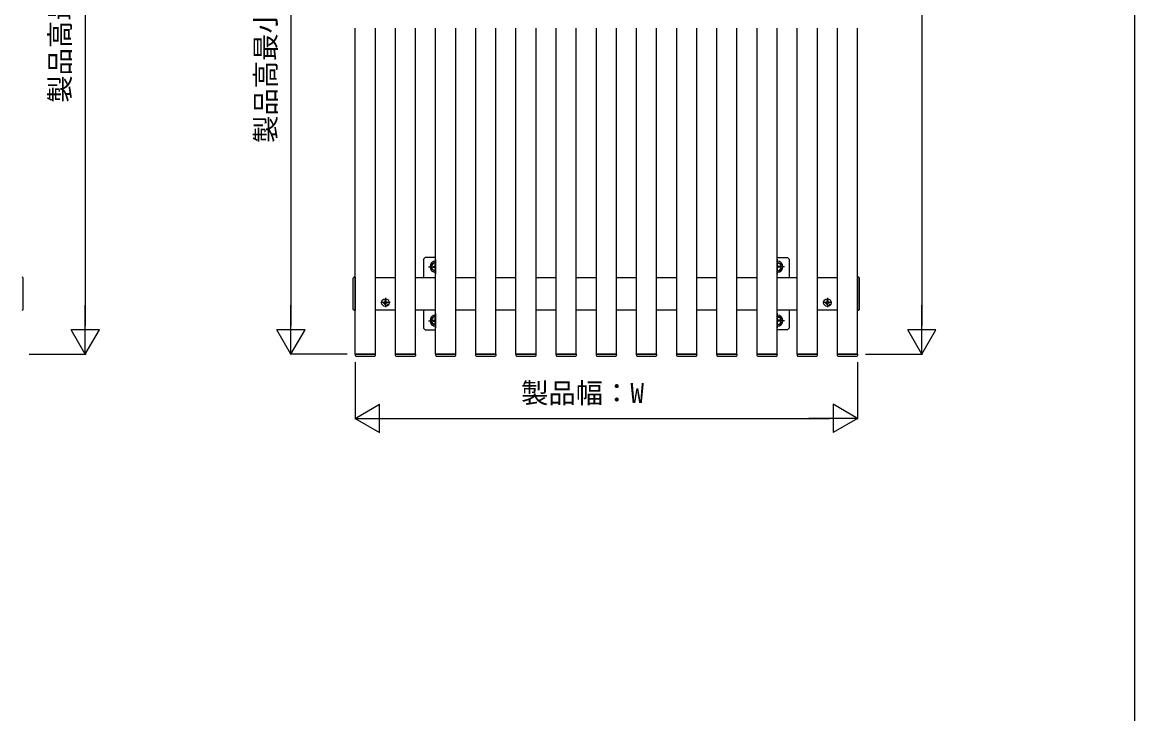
# Model space of a CAD drawing. Units: millimetres, scale not verified. Extents: x -1750 to 1750, y -2608 to 2592.
# Drawn here: x 366 to 1750, y -8 to 852 of the extents above; entities that cross this region are included whole.
import ezdxf
from ezdxf.enums import TextEntityAlignment as Align

# ---------------------------------------------------------------- set-up
doc = ezdxf.new("R2010")
doc.units = ezdxf.units.MM
doc.header["$LTSCALE"] = 14
for name, color, linetype in [('0-3_YKK_12', 2, 'Continuous'), ('0-4_YKK_13', 4, 'Continuous'), ('0-5_YKK_D', 6, 'Continuous'), ('0-6_YKK_ZWAK', 7, 'Continuous')]:
    doc.layers.add(name, color=color, linetype=linetype)
doc.styles.add('ＭＳ ゴシック', font='')
doc.styles.get('ＭＳ ゴシック').set_extended_font_data('MS Gothic')

msp = doc.modelspace()

# ---------------------------------------------------------------- linework, layer by layer
at = {"layer": '0-3_YKK_12'}
for p, q in [((780, 439), (780, 844)), ((830, 439), (830, 844)), ((880, 439), (880, 844)), ((930, 439), (930, 844)), ((980, 439), (980, 844)), ((1030, 439), (1030, 844)), ((1080, 439), (1080, 844)), ((1130, 439), (1130, 844)), ((1180, 439), (1180, 844)), ((1230, 439), (1230, 844)), ((1280, 439), (1280, 844)), ((1330, 439), (1330, 844)), ((1380, 439), (1380, 844)), ((805, 534), (830, 534)), ((855, 534), (880, 534)), ((905, 534), (930, 534)), ((955, 534), (980, 534)), ((1005, 534), (1030, 534)), ((1055, 534), (1080, 534)), ((1105, 534), (1130, 534)), ((1155, 534), (1180, 534)), ((1205, 534), (1230, 534)), ((1255, 534), (1280, 534)), ((1305, 534), (1330, 534)), ((1355, 534), (1380, 534)), ((805, 494), (830, 494)), ((855, 494), (880, 494)), ((905, 494), (930, 494)), ((955, 494), (980, 494)), ((1005, 494), (1030, 494)), ((1055, 494), (1080, 494)), ((1105, 494), (1130, 494)), ((1155, 494), (1180, 494)), ((1205, 494), (1230, 494)), ((1255, 494), (1280, 494)), ((1305, 494), (1330, 494)), ((1355, 494), (1380, 494))]:
    msp.add_line(p, q, dxfattribs=at)
for points in [[(780, 439), (805, 439), (805, 844)], [(830, 439), (855, 439), (855, 844)], [(880, 439), (905, 439), (905, 844)], [(930, 439), (955, 439), (955, 844)], [(980, 439), (1005, 439), (1005, 844)], [(1030, 439), (1055, 439), (1055, 844)], [(1080, 439), (1105, 439), (1105, 844)], [(1130, 439), (1155, 439), (1155, 844)], [(1180, 439), (1205, 439), (1205, 844)], [(1230, 439), (1255, 439), (1255, 844)], [(1280, 439), (1305, 439), (1305, 844)], [(1330, 439), (1355, 439), (1355, 844)], [(1380, 439), (1405, 439), (1405, 844)]]:
    msp.add_lwpolyline(points, dxfattribs=at)
at = {"layer": '0-4_YKK_13'}
for p, q in [((880, 556.5), (880, 538.5)), ((1305, 556.5), (1305, 538.5)), ((871, 547.5), (880, 547.5)), ((880, 553.25), (875, 550.36)), ((875, 544.64), (875, 550.36)), ((880, 541.75), (875, 544.64)), ((876.85, 548), (878.5, 548)), ((876.85, 547), (876.85, 548)), ((876.85, 547), (878.5, 547)), ((879.5, 549), (879.5, 550.65)), ((879.5, 550.65), (880, 550.65)), ((879.5, 544.35), (879.5, 546)), ((880, 544.35), (879.5, 544.35)), ((1305, 553.25), (1310, 550.36)), ((1305.5, 550.65), (1305, 550.65)), ((1314, 547.5), (1305, 547.5)), ((1305, 541.75), (1310, 544.64)), ((1305, 544.35), (1305.5, 544.35)), ((1305.5, 549), (1305.5, 550.65)), ((1305.5, 544.35), (1305.5, 546)), ((1308.15, 548), (1306.5, 548)), ((1308.15, 547), (1306.5, 547)), ((1308.15, 547), (1308.15, 548)), ((1310, 544.64), (1310, 550.36)), ((366.5, 494.59), (366.5, 533.41)), ((777.5, 494.59), (777.5, 533.41)), ((780, 533.5), (780, 494.5)), ((1405, 533.5), (1405, 494.5)), ((1407.5, 494.59), (1407.5, 533.41)), ((823.24, 503), (811.77, 503)), ((815.12, 503.59), (816.16, 503.61)), ((815.13, 502.41), (816.16, 502.39)), ((816.16, 503.61), (816.77, 503.73)), ((816.16, 502.39), (816.77, 502.27)), ((816.89, 504.34), (816.77, 503.73)), ((816.89, 501.66), (816.77, 502.27)), ((816.91, 505.38), (816.89, 504.34)), ((816.91, 500.62), (816.89, 501.66)), ((817.5, 508.73), (817.5, 497.26)), ((818.09, 505.38), (818.11, 504.34)), ((818.09, 500.62), (818.11, 501.66)), ((818.11, 504.34), (818.23, 503.73)), ((818.11, 501.66), (818.23, 502.27)), ((818.84, 503.61), (818.23, 503.73)), ((818.84, 502.39), (818.23, 502.27)), ((819.88, 503.59), (818.84, 503.61)), ((819.88, 502.41), (818.84, 502.39)), ((1373.24, 503), (1361.77, 503)), ((1365.12, 503.59), (1366.16, 503.61)), ((1365.13, 502.41), (1366.16, 502.39)), ((1366.16, 503.61), (1366.77, 503.73)), ((1366.16, 502.39), (1366.77, 502.27)), ((1366.89, 504.34), (1366.77, 503.73)), ((1366.89, 501.66), (1366.77, 502.27)), ((1366.91, 505.38), (1366.89, 504.34)), ((1366.91, 500.62), (1366.89, 501.66)), ((1367.5, 508.73), (1367.5, 497.26)), ((1368.09, 505.38), (1368.11, 504.34)), ((1368.09, 500.62), (1368.11, 501.66)), ((1368.11, 504.34), (1368.23, 503.73)), ((1368.11, 501.66), (1368.23, 502.27)), ((1368.84, 503.61), (1368.23, 503.73)), ((1368.84, 502.39), (1368.23, 502.27)), ((1369.88, 503.59), (1368.84, 503.61)), ((1369.88, 502.41), (1368.84, 502.39)), ((780, 493.5), (778.44, 493.6)), ((780, 494.5), (780, 493.5)), ((880, 486.25), (875, 483.36)), ((880, 489.5), (880, 471.5)), ((1305, 489.5), (1305, 471.5)), ((1305, 486.25), (1310, 483.36)), ((1405, 494.5), (1405, 493.5)), ((1405, 493.5), (1406.56, 493.6)), ((871, 480.5), (880, 480.5)), ((875, 477.64), (875, 483.36)), ((880, 474.75), (875, 477.64)), ((876.85, 481), (878.5, 481)), ((876.85, 480), (876.85, 481)), ((876.85, 480), (878.5, 480)), ((879.5, 482), (879.5, 483.65)), ((879.5, 483.65), (880, 483.65)), ((879.5, 477.35), (879.5, 479)), ((880, 477.35), (879.5, 477.35)), ((1305.5, 483.65), (1305, 483.65)), ((1314, 480.5), (1305, 480.5)), ((1305, 474.75), (1310, 477.64)), ((1305, 477.35), (1305.5, 477.35)), ((1305.5, 482), (1305.5, 483.65)), ((1305.5, 477.35), (1305.5, 479)), ((1308.15, 481), (1306.5, 481)), ((1308.15, 480), (1306.5, 480)), ((1308.15, 480), (1308.15, 481)), ((1310, 477.64), (1310, 483.36)), ((804.7, 439), (780.3, 439)), ((780.79, 436.5), (804.21, 436.5)), ((805.3, 439), (804.7, 439)), ((805.2, 437.44), (805.3, 439)), ((854.7, 439), (830.3, 439)), ((830.79, 436.5), (854.21, 436.5)), ((855.3, 439), (854.7, 439)), ((855.2, 437.44), (855.3, 439)), ((904.7, 439), (880.3, 439)), ((880.79, 436.5), (904.21, 436.5)), ((905.3, 439), (904.7, 439)), ((905.2, 437.44), (905.3, 439)), ((954.7, 439), (930.3, 439)), ((930.79, 436.5), (954.21, 436.5)), ((955.3, 439), (954.7, 439)), ((955.2, 437.44), (955.3, 439)), ((1004.7, 439), (980.3, 439)), ((980.79, 436.5), (1004.21, 436.5)), ((1005.3, 439), (1004.7, 439)), ((1005.2, 437.44), (1005.3, 439)), ((1054.7, 439), (1030.3, 439)), ((1030.79, 436.5), (1054.21, 436.5)), ((1055.3, 439), (1054.7, 439)), ((1055.2, 437.44), (1055.3, 439)), ((1104.7, 439), (1080.3, 439)), ((1080.79, 436.5), (1104.21, 436.5)), ((1105.3, 439), (1104.7, 439)), ((1105.2, 437.44), (1105.3, 439)), ((1154.7, 439), (1130.3, 439)), ((1130.79, 436.5), (1154.21, 436.5)), ((1155.3, 439), (1154.7, 439)), ((1155.2, 437.44), (1155.3, 439)), ((1204.7, 439), (1180.3, 439)), ((1180.79, 436.5), (1204.21, 436.5)), ((1205.3, 439), (1204.7, 439)), ((1205.2, 437.44), (1205.3, 439)), ((1254.7, 439), (1230.3, 439)), ((1230.79, 436.5), (1254.21, 436.5)), ((1255.3, 439), (1254.7, 439)), ((1255.2, 437.44), (1255.3, 439)), ((1304.7, 439), (1280.3, 439)), ((1280.79, 436.5), (1304.21, 436.5)), ((1305.3, 439), (1304.7, 439)), ((1305.2, 437.44), (1305.3, 439)), ((1354.7, 439), (1330.3, 439)), ((1330.79, 436.5), (1354.21, 436.5)), ((1355.3, 439), (1354.7, 439)), ((1355.2, 437.44), (1355.3, 439)), ((1404.7, 439), (1380.3, 439)), ((1380.79, 436.5), (1404.21, 436.5)), ((1405.3, 439), (1404.7, 439)), ((1405.2, 437.44), (1405.3, 439))]:
    msp.add_line(p, q, dxfattribs=at)
for points in [[(880, 559), (867, 559), (865, 557), (865, 534)], [(1305, 559), (1318, 559), (1320, 557), (1320, 534)], [(778.44, 534.4), (780, 534.5), (780, 533.5)], [(1406.56, 534.4), (1405, 534.5), (1405, 533.5)], [(865, 494), (865, 471), (867, 469), (880, 469)], [(1320, 494), (1320, 471), (1318, 469), (1305, 469)], [(780.3, 439), (779.7, 439), (779.8, 437.44)], [(830.3, 439), (829.7, 439), (829.8, 437.44)], [(880.3, 439), (879.7, 439), (879.8, 437.44)], [(930.3, 439), (929.7, 439), (929.8, 437.44)], [(980.3, 439), (979.7, 439), (979.8, 437.44)], [(1030.3, 439), (1029.7, 439), (1029.8, 437.44)], [(1080.3, 439), (1079.7, 439), (1079.8, 437.44)], [(1130.3, 439), (1129.7, 439), (1129.8, 437.44)], [(1180.3, 439), (1179.7, 439), (1179.8, 437.44)], [(1230.3, 439), (1229.7, 439), (1229.8, 437.44)], [(1280.3, 439), (1279.7, 439), (1279.8, 437.44)], [(1330.3, 439), (1329.7, 439), (1329.8, 437.44)], [(1380.3, 439), (1379.7, 439), (1379.8, 437.44)]]:
    msp.add_lwpolyline(points, dxfattribs=at)
for centre, radius in [((817.5, 503), 4.74), ((820.14, 500.36), 0.3), ((1367.5, 503), 4.74), ((1370.14, 500.36), 0.3)]:
    msp.add_circle(centre, radius, dxfattribs=at)
for centre, radius, start, end in [((880, 547.5), 7, 90, 270), ((1305, 547.5), 7, 270, 90), ((880, 547.5), 5, 90, 270), ((878.5, 549), 1, 270, 0), ((878.5, 546), 1, 0, 90), ((1305, 547.5), 5, 270, 90), ((1306.5, 549), 1, 180, 270), ((1306.5, 546), 1, 90, 180), ((365.5, 533.41), 1, 0, 86.5), ((778.5, 533.41), 1, 93.5, 180), ((1406.5, 533.41), 1, 0, 86.5), ((817.5, 503), 2.45, 165.9892, 194.0108), ((817.5, 503), 2.45, 75.9892, 104.0108), ((817.5, 503), 2.45, 255.9892, 284.0108), ((817.5, 503), 2.45, 345.9892, 14.0108), ((1367.5, 503), 2.45, 165.9892, 194.0108), ((1367.5, 503), 2.45, 75.9892, 104.0108), ((1367.5, 503), 2.45, 255.9892, 284.0108), ((1367.5, 503), 2.45, 345.9892, 14.0108), ((365.5, 494.59), 1, 273.5, 0), ((778.5, 494.59), 1, 180, 266.5), ((880, 480.5), 7, 90, 270), ((880, 480.5), 5, 90, 270), ((1305, 480.5), 7, 270, 90), ((1305, 480.5), 5, 270, 90), ((1406.5, 494.59), 1, 273.5, 0), ((878.5, 482), 1, 270, 0), ((878.5, 479), 1, 0, 90), ((1306.5, 482), 1, 180, 270), ((1306.5, 479), 1, 90, 180), ((780.79, 437.5), 1, 183.5, 270), ((804.21, 437.5), 1, 270, 356.5), ((830.79, 437.5), 1, 183.5, 270), ((854.21, 437.5), 1, 270, 356.5), ((880.79, 437.5), 1, 183.5, 270), ((904.21, 437.5), 1, 270, 356.5), ((930.79, 437.5), 1, 183.5, 270), ((954.21, 437.5), 1, 270, 356.5), ((980.79, 437.5), 1, 183.5, 270), ((1004.21, 437.5), 1, 270, 356.5), ((1030.79, 437.5), 1, 183.5, 270), ((1054.21, 437.5), 1, 270, 356.5), ((1080.79, 437.5), 1, 183.5, 270), ((1104.21, 437.5), 1, 270, 356.5), ((1130.79, 437.5), 1, 183.5, 270), ((1154.21, 437.5), 1, 270, 356.5), ((1180.79, 437.5), 1, 183.5, 270), ((1204.21, 437.5), 1, 270, 356.5), ((1230.79, 437.5), 1, 183.5, 270), ((1254.21, 437.5), 1, 270, 356.5), ((1280.79, 437.5), 1, 183.5, 270), ((1304.21, 437.5), 1, 270, 356.5), ((1330.79, 437.5), 1, 183.5, 270), ((1354.21, 437.5), 1, 270, 356.5), ((1380.79, 437.5), 1, 183.5, 270), ((1404.21, 437.5), 1, 270, 356.5)]:
    msp.add_arc(centre, radius, start, end, dxfattribs=at)
at = {"layer": '0-5_YKK_D'}
for p, q in [((1485, 1704), (1485, 474)), ((444, 1404), (444, 474)), ((700, 1304), (700, 474)), ((444, 439), (444, 499.62)), ((700, 439), (700, 499.62)), ((1485, 439), (1485, 499.62)), ((444, 439), (426.5, 469.31)), ((461.5, 469.31), (426.5, 469.31)), ((444, 439), (461.5, 469.31)), ((700, 439), (682.5, 469.31)), ((717.5, 469.31), (682.5, 469.31)), ((700, 439), (717.5, 469.31)), ((1485, 439), (1467.5, 469.31)), ((1502.5, 469.31), (1467.5, 469.31)), ((1485, 439), (1502.5, 469.31)), ((374, 439), (445, 439)), ((770, 439), (699, 439)), ((1415, 439), (1486, 439)), ((780, 429), (780, 358)), ((1405, 429), (1405, 358)), ((780, 359), (810.31, 376.5)), ((810.31, 341.5), (810.31, 376.5)), ((1405, 359), (1374.69, 376.5)), ((1374.69, 376.5), (1374.69, 341.5)), ((780, 359), (810.31, 341.5)), ((780, 359), (840.62, 359)), ((815, 359), (1370, 359)), ((1405, 359), (1344.38, 359)), ((1405, 359), (1374.69, 341.5))]:
    msp.add_line(p, q, dxfattribs=at)
at = {"layer": '0-6_YKK_ZWAK'}
msp.add_lwpolyline([(-1750, -2608.5), (1750, -2608.5), (1750, 2491.5)], dxfattribs=at)

# ---------------------------------------------------------------- texts
at = {"layer": '0-5_YKK_D', "style": 'ＭＳ ゴシック'}
for p in [(432.4, 751.42), (688.4, 701.42)]:
    msp.add_text('製品高最小：Hmin', height=24.93, rotation=90, dxfattribs=at).set_placement(p, align=Align.BOTTOM_LEFT)
msp.add_text('製品幅：W', height=24.93, dxfattribs=at).set_placement((986.35, 370.6), align=Align.BOTTOM_LEFT)

doc.saveas('drawing.dxf')
